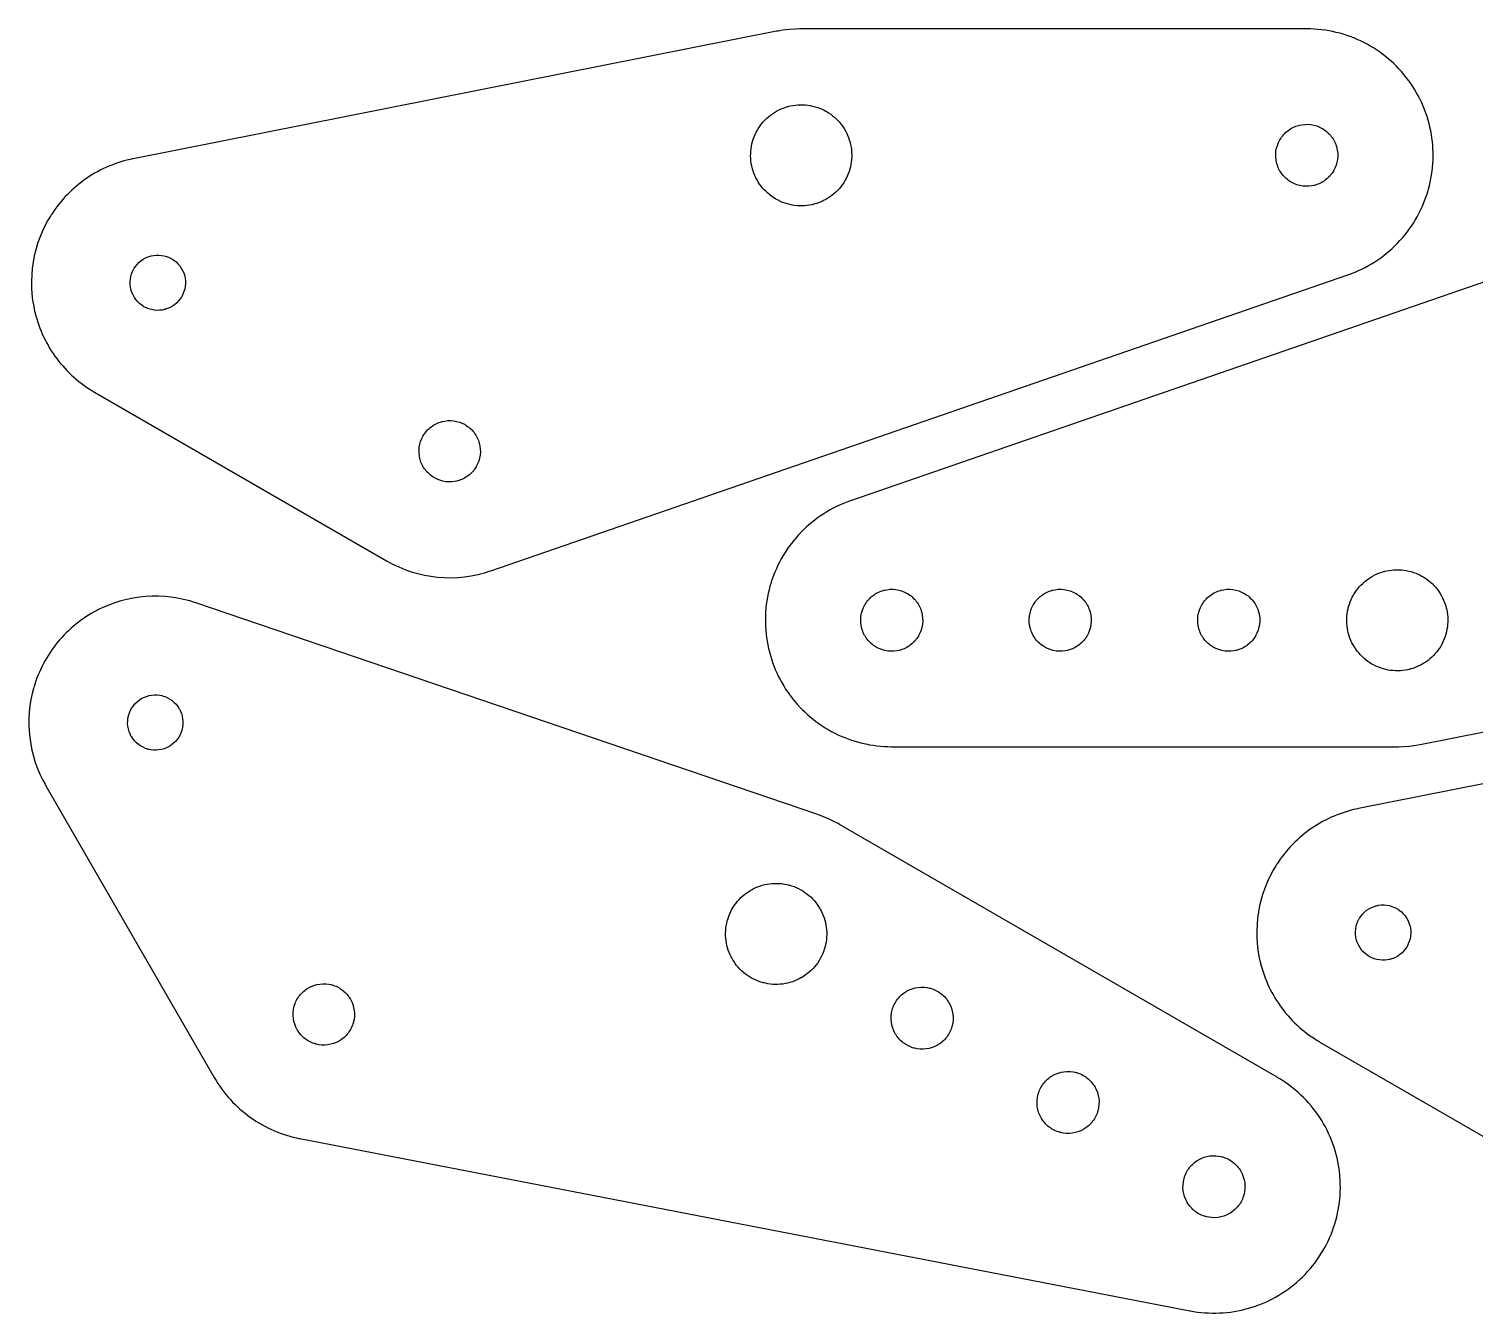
# Model space of a CAD drawing. Extents: x 0 to 562, y 0 to 274.
# Drawn here: x 0 to 308.7, y 0 to 274.3 of the extents above; entities that cross this region are included whole.
import ezdxf

# ---------------------------------------------------------------- set-up
doc = ezdxf.new("R2010")
doc.units = 0
doc.layers.get('0').update_dxf_attribs({"linetype": 'CONTINUOUS'})

msp = doc.modelspace()

# ---------------------------------------------------------------- linework, layer by layer
at = {"color": 0}
for points in [[(76.3993, 160.717), (76.7158, 160.533), (77.6853, 160.019), (79.0001, 159.396), (80.3408, 158.847), (81.7042, 158.372), (83.0872, 157.972), (84.4867, 157.647), (85.8997, 157.397), (87.3231, 157.222), (88.7536, 157.124), (90.1883, 157.1), (91.6242, 157.154), (93.0581, 157.285), (94.4867, 157.492), (95.9072, 157.775), (97.3167, 158.138), (98.3661, 158.458), (98.7115, 158.578), (281.807, 221.799), (281.997, 221.864), (282.563, 222.071), (283.307, 222.367), (284.04, 222.682), (284.761, 223.018), (285.471, 223.374), (286.167, 223.75), (286.851, 224.146), (287.522, 224.561), (288.179, 224.994), (288.824, 225.446), (289.453, 225.915), (290.068, 226.403), (290.668, 226.907), (291.253, 227.429), (291.822, 227.967), (292.375, 228.521), (292.912, 229.092), (293.433, 229.676), (293.936, 230.278), (294.422, 230.893), (294.89, 231.522), (295.342, 232.165), (295.774, 232.822), (296.186, 233.493), (296.581, 234.176), (296.954, 234.872), (297.31, 235.581), (297.644, 236.3), (297.958, 237.032), (298.251, 237.774), (298.522, 238.526), (298.714, 239.099), (298.774, 239.29), (298.833, 239.482), (299, 240.061), (299.204, 240.835), (299.385, 241.612), (299.542, 242.393), (299.675, 243.175), (299.785, 243.96), (299.872, 244.744), (299.936, 245.531), (299.976, 246.317), (299.994, 247.103), (299.989, 247.889), (299.961, 248.674), (299.91, 249.456), (299.836, 250.236), (299.74, 251.013), (299.622, 251.787), (299.482, 252.557), (299.318, 253.324), (299.133, 254.085), (298.926, 254.842), (298.696, 255.592), (298.444, 256.336), (298.172, 257.074), (297.876, 257.803), (297.56, 258.525), (297.221, 259.24), (296.861, 259.944), (296.479, 260.642), (296.076, 261.328), (295.653, 262.003), (295.207, 262.668), (294.86, 263.161), (294.74, 263.322), (294.622, 263.485), (294.256, 263.963), (293.753, 264.586), (293.233, 265.192), (292.697, 265.781), (292.146, 266.351), (291.581, 266.906), (290.999, 267.44), (290.404, 267.958), (289.794, 268.457), (289.171, 268.938), (288.536, 269.399), (287.888, 269.84), (287.228, 270.264), (286.556, 270.667), (285.872, 271.05), (285.179, 271.414), (284.475, 271.757), (283.761, 272.081), (283.037, 272.382), (282.306, 272.662), (281.565, 272.924), (280.818, 273.161), (280.061, 273.379), (279.299, 273.574), (278.529, 273.747), (277.753, 273.897), (276.972, 274.025), (276.185, 274.131), (275.393, 274.213), (274.597, 274.272), (273.797, 274.307), (273.196, 274.319), (272.994, 274.319), (164.994, 274.319), (164.665, 274.319), (163.675, 274.287), (162.36, 274.19), (161.05, 274.029), (160.074, 273.869), (159.75, 273.806), (22.3003, 246.585), (22.1311, 246.551), (21.6253, 246.442), (20.956, 246.282), (20.2924, 246.107), (19.6349, 245.914), (18.9837, 245.706), (18.3393, 245.481), (17.7017, 245.24), (17.0711, 244.985), (16.4481, 244.713), (15.8326, 244.426), (15.2251, 244.124), (14.626, 243.807), (14.0353, 243.476), (13.4532, 243.129), (12.8803, 242.769), (12.3166, 242.394), (11.7625, 242.006), (11.2183, 241.603), (10.6841, 241.186), (10.1604, 240.757), (9.64725, 240.314), (9.14501, 239.858), (8.65397, 239.389), (8.17437, 238.908), (7.70654, 238.414), (7.2506, 237.907), (6.80697, 237.389), (6.37587, 236.857), (5.95751, 236.315), (5.55225, 235.761), (5.16032, 235.196), (4.87472, 234.764), (4.78201, 234.618), (4.59685, 234.328), (4.0709, 233.439), (3.42378, 232.229), (2.84104, 230.994), (2.32314, 229.735), (1.87039, 228.453), (1.48335, 227.154), (1.16238, 225.837), (0.90793, 224.508), (0.72038, 223.168), (0.60021, 221.818), (0.5478, 220.464), (0.56364, 219.106), (0.64806, 217.746), (0.80154, 216.388), (1.02452, 215.035), (1.23568, 214.024), (1.31744, 213.689), (1.35834, 213.521), (1.48969, 213.021), (1.6785, 212.36), (1.88363, 211.704), (2.10482, 211.056), (2.34196, 210.414), (2.59478, 209.781), (2.86317, 209.154), (3.14686, 208.535), (3.44564, 207.925), (3.75939, 207.322), (4.08789, 206.729), (4.43093, 206.144), (4.78831, 205.569), (5.15989, 205.003), (5.54536, 204.446), (5.94461, 203.9), (6.35747, 203.364), (6.78369, 202.837), (7.22304, 202.322), (7.6754, 201.818), (8.14057, 201.325), (8.61833, 200.843), (9.10846, 200.374), (9.61083, 199.915), (10.1252, 199.471), (10.6513, 199.038), (11.1891, 198.617), (11.7383, 198.21), (12.2988, 197.815), (12.8702, 197.435), (13.4525, 197.068), (13.8961, 196.803), (14.0454, 196.717), (76.3993, 160.717)], [(155.642, 252.719), (155.708, 252.835), (155.921, 253.176), (156.221, 253.618), (156.542, 254.042), (156.882, 254.449), (157.24, 254.836), (157.617, 255.207), (158.01, 255.557), (158.419, 255.888), (158.846, 256.199), (159.286, 256.487), (159.74, 256.756), (160.208, 257.001), (160.689, 257.225), (161.182, 257.424), (161.686, 257.6), (162.069, 257.717), (162.2, 257.751), (162.329, 257.786), (162.719, 257.878), (163.244, 257.976), (163.771, 258.05), (164.299, 258.097), (164.826, 258.118), (165.354, 258.114), (165.881, 258.083), (166.404, 258.026), (166.925, 257.946), (167.442, 257.839), (167.951, 257.707), (168.457, 257.55), (168.954, 257.368), (169.443, 257.161), (169.924, 256.929), (170.279, 256.739), (170.394, 256.672), (170.511, 256.606), (170.851, 256.393), (171.293, 256.093), (171.717, 255.772), (172.124, 255.433), (172.511, 255.074), (172.882, 254.697), (173.232, 254.304), (173.563, 253.894), (173.874, 253.468), (174.163, 253.028), (174.431, 252.574), (174.676, 252.106), (174.9, 251.625), (175.099, 251.132), (175.275, 250.629), (175.392, 250.244), (175.426, 250.115), (175.461, 249.985), (175.553, 249.594), (175.651, 249.069), (175.725, 248.543), (175.772, 248.015), (175.793, 247.487), (175.789, 246.96), (175.758, 246.433), (175.703, 245.91), (175.621, 245.389), (175.514, 244.874), (175.382, 244.362), (175.225, 243.857), (175.043, 243.36), (174.836, 242.871), (174.604, 242.39), (174.415, 242.035), (174.347, 241.919), (174.281, 241.804), (174.068, 241.463), (173.768, 241.021), (173.447, 240.597), (173.108, 240.192), (172.75, 239.803), (172.372, 239.433), (171.979, 239.082), (171.569, 238.751), (171.143, 238.44), (170.703, 238.151), (170.249, 237.883), (169.781, 237.638), (169.3, 237.414), (168.807, 237.215), (168.304, 237.039), (167.919, 236.922), (167.79, 236.888), (167.661, 236.853), (167.269, 236.761), (166.744, 236.662), (166.218, 236.589), (165.69, 236.542), (165.163, 236.521), (164.635, 236.525), (164.108, 236.556), (163.585, 236.612), (163.064, 236.693), (162.549, 236.8), (162.038, 236.932), (161.532, 237.089), (161.035, 237.271), (160.546, 237.478), (160.065, 237.71), (159.711, 237.9), (159.594, 237.967), (159.479, 238.033), (159.138, 238.246), (158.697, 238.546), (158.272, 238.867), (157.867, 239.206), (157.478, 239.565), (157.108, 239.942), (156.757, 240.335), (156.426, 240.744), (156.115, 241.171), (155.826, 241.611), (155.558, 242.065), (155.313, 242.533), (155.09, 243.014), (154.89, 243.507), (154.714, 244.01), (154.597, 244.394), (154.563, 244.524), (154.528, 244.654), (154.436, 245.044), (154.337, 245.569), (154.264, 246.096), (154.217, 246.624), (154.196, 247.151), (154.2, 247.679), (154.231, 248.206), (154.288, 248.729), (154.368, 249.25), (154.475, 249.765), (154.607, 250.276), (154.764, 250.782), (154.947, 251.279), (155.154, 251.768), (155.385, 252.249), (155.575, 252.604), (155.642, 252.719)], [(267.258, 250.632), (267.299, 250.703), (267.429, 250.912), (267.614, 251.182), (267.81, 251.442), (268.018, 251.692), (268.239, 251.929), (268.469, 252.157), (268.711, 252.372), (268.963, 252.575), (269.224, 252.765), (269.493, 252.943), (269.772, 253.107), (270.06, 253.258), (270.354, 253.394), (270.656, 253.517), (270.965, 253.625), (271.201, 253.696), (271.281, 253.718), (271.439, 253.76), (271.921, 253.856), (272.568, 253.929), (273.215, 253.94), (273.86, 253.886), (274.494, 253.771), (275.118, 253.594), (275.724, 253.356), (276.165, 253.138), (276.307, 253.056), (276.378, 253.015), (276.588, 252.885), (276.857, 252.7), (277.118, 252.504), (277.367, 252.296), (277.606, 252.075), (277.832, 251.844), (278.047, 251.603), (278.25, 251.351), (278.44, 251.09), (278.618, 250.821), (278.782, 250.542), (278.933, 250.254), (279.069, 249.96), (279.192, 249.658), (279.3, 249.349), (279.372, 249.112), (279.393, 249.033), (279.435, 248.876), (279.531, 248.393), (279.604, 247.747), (279.615, 247.099), (279.563, 246.456), (279.446, 245.819), (279.269, 245.196), (279.031, 244.59), (278.813, 244.149), (278.731, 244.007), (278.69, 243.936), (278.56, 243.726), (278.376, 243.457), (278.179, 243.197), (277.971, 242.947), (277.751, 242.71), (277.519, 242.482), (277.279, 242.267), (277.026, 242.064), (276.765, 241.874), (276.496, 241.696), (276.217, 241.532), (275.929, 241.382), (275.635, 241.244), (275.333, 241.122), (275.024, 241.014), (274.789, 240.943), (274.71, 240.921), (274.551, 240.879), (274.068, 240.783), (273.422, 240.71), (272.774, 240.699), (272.131, 240.753), (271.494, 240.868), (270.871, 241.044), (270.265, 241.283), (269.825, 241.501), (269.682, 241.583), (269.611, 241.624), (269.403, 241.754), (269.132, 241.939), (268.872, 242.135), (268.622, 242.343), (268.385, 242.564), (268.157, 242.794), (267.942, 243.036), (267.739, 243.287), (267.549, 243.549), (267.371, 243.818), (267.207, 244.097), (267.057, 244.385), (266.919, 244.679), (266.797, 244.981), (266.689, 245.29), (266.618, 245.526), (266.596, 245.606), (266.554, 245.763), (266.458, 246.246), (266.385, 246.893), (266.374, 247.54), (266.428, 248.185), (266.543, 248.819), (266.721, 249.443), (266.958, 250.049), (267.176, 250.49), (267.258, 250.632)], [(22.4325, 223.051), (22.5054, 223.178), (22.7493, 223.542), (23.1101, 223.996), (23.5119, 224.41), (23.9514, 224.783), (24.4249, 225.111), (24.9293, 225.392), (25.4612, 225.622), (25.8765, 225.764), (26.0174, 225.801), (26.1583, 225.839), (26.5886, 225.925), (27.1647, 225.99), (27.7421, 226), (28.3161, 225.953), (28.8828, 225.85), (29.4381, 225.692), (29.9776, 225.479), (30.3711, 225.285), (30.4975, 225.212), (30.6237, 225.139), (30.9883, 224.894), (31.4424, 224.535), (31.8569, 224.132), (32.2294, 223.693), (32.5574, 223.219), (32.8382, 222.715), (33.0693, 222.183), (33.2106, 221.768), (33.2483, 221.626), (33.286, 221.486), (33.3714, 221.056), (33.4372, 220.479), (33.4462, 219.903), (33.399, 219.328), (33.296, 218.761), (33.1379, 218.207), (32.9253, 217.667), (32.7314, 217.274), (32.6585, 217.147), (32.5856, 217.021), (32.3417, 216.656), (31.9807, 216.201), (31.5789, 215.788), (31.1396, 215.415), (30.6661, 215.087), (30.1617, 214.806), (29.6297, 214.575), (29.2144, 214.433), (29.0736, 214.396), (28.9326, 214.358), (28.5024, 214.274), (27.9261, 214.207), (27.3489, 214.199), (26.7749, 214.246), (26.2081, 214.349), (25.6529, 214.507), (25.1133, 214.719), (24.7197, 214.913), (24.5935, 214.986), (24.4671, 215.058), (24.1025, 215.303), (23.6486, 215.664), (23.234, 216.065), (22.8615, 216.504), (22.5335, 216.978), (22.2528, 217.483), (22.0215, 218.015), (21.8804, 218.431), (21.8426, 218.571), (21.8049, 218.711), (21.7194, 219.142), (21.6537, 219.718), (21.6447, 220.296), (21.6919, 220.869), (21.7949, 221.436), (21.9531, 221.992), (22.1657, 222.531), (22.3594, 222.925), (22.4325, 223.051)], [(84.2251, 187.375), (84.2657, 187.446), (84.3944, 187.653), (84.5767, 187.919), (84.7711, 188.176), (84.9772, 188.424), (85.1947, 188.66), (85.4231, 188.883), (85.6619, 189.096), (85.9107, 189.297), (86.1689, 189.485), (86.4363, 189.661), (86.7121, 189.824), (86.996, 189.972), (87.2875, 190.108), (87.5863, 190.229), (87.8918, 190.336), (88.125, 190.407), (88.2036, 190.428), (88.3599, 190.469), (88.8374, 190.564), (89.4768, 190.638), (90.1174, 190.647), (90.7544, 190.594), (91.3835, 190.481), (91.9996, 190.306), (92.5985, 190.069), (93.035, 189.854), (93.1753, 189.774), (93.2456, 189.732), (93.4526, 189.604), (93.72, 189.421), (93.9772, 189.228), (94.2239, 189.021), (94.4596, 188.803), (94.684, 188.575), (94.8967, 188.336), (95.0974, 188.087), (95.2857, 187.829), (95.4613, 187.563), (95.6238, 187.286), (95.7729, 187.003), (95.9082, 186.711), (96.0294, 186.413), (96.1361, 186.107), (96.2071, 185.874), (96.2281, 185.794), (96.27, 185.639), (96.3647, 185.161), (96.4376, 184.521), (96.4476, 183.881), (96.3953, 183.243), (96.281, 182.615), (96.1056, 181.999), (95.8696, 181.4), (95.6544, 180.962), (95.5735, 180.822), (95.5329, 180.753), (95.404, 180.546), (95.2219, 180.278), (95.0275, 180.021), (94.8214, 179.774), (94.6039, 179.539), (94.3754, 179.314), (94.1367, 179.101), (93.8879, 178.901), (93.6297, 178.712), (93.3624, 178.538), (93.0865, 178.375), (92.8026, 178.225), (92.5111, 178.09), (92.2124, 177.968), (91.9068, 177.862), (91.6736, 177.792), (91.5951, 177.769), (91.4387, 177.728), (90.9613, 177.633), (90.3217, 177.561), (89.6811, 177.55), (89.0442, 177.603), (88.4151, 177.717), (87.799, 177.893), (87.2001, 178.129), (86.7635, 178.344), (86.6233, 178.425), (86.5529, 178.465), (86.346, 178.594), (86.0785, 178.776), (85.8212, 178.971), (85.5747, 179.176), (85.339, 179.394), (85.1146, 179.622), (84.9019, 179.861), (84.7013, 180.11), (84.5129, 180.368), (84.3374, 180.636), (84.1747, 180.911), (84.0257, 181.196), (83.8904, 181.487), (83.7692, 181.786), (83.6625, 182.092), (83.5915, 182.325), (83.5706, 182.403), (83.5286, 182.56), (83.4339, 183.038), (83.3608, 183.676), (83.351, 184.317), (83.4033, 184.954), (83.5176, 185.583), (83.6931, 186.199), (83.929, 186.799), (84.1442, 187.235), (84.2251, 187.375)], [(301.686, 142.6), (301.619, 142.483), (301.407, 142.143), (301.107, 141.701), (300.786, 141.278), (300.446, 140.871), (300.088, 140.483), (299.711, 140.112), (299.318, 139.763), (298.908, 139.432), (298.482, 139.121), (298.042, 138.832), (297.588, 138.564), (297.119, 138.318), (296.639, 138.095), (296.146, 137.895), (295.642, 137.719), (295.258, 137.602), (295.128, 137.568), (294.999, 137.533), (294.608, 137.442), (294.083, 137.343), (293.557, 137.269), (293.029, 137.222), (292.501, 137.201), (291.974, 137.206), (291.447, 137.236), (290.924, 137.292), (290.403, 137.374), (289.886, 137.481), (289.376, 137.613), (288.871, 137.77), (288.374, 137.952), (287.883, 138.159), (287.404, 138.391), (287.049, 138.58), (286.933, 138.647), (286.817, 138.714), (286.476, 138.926), (286.035, 139.226), (285.611, 139.547), (285.204, 139.886), (284.817, 140.244), (284.446, 140.622), (284.096, 141.015), (283.765, 141.425), (283.454, 141.851), (283.165, 142.292), (282.897, 142.746), (282.651, 143.214), (282.428, 143.694), (282.228, 144.188), (282.053, 144.69), (281.936, 145.075), (281.901, 145.204), (281.867, 145.333), (281.775, 145.725), (281.676, 146.25), (281.603, 146.776), (281.556, 147.304), (281.535, 147.832), (281.539, 148.36), (281.569, 148.886), (281.625, 149.41), (281.707, 149.931), (281.814, 150.446), (281.946, 150.957), (282.103, 151.462), (282.285, 151.96), (282.492, 152.449), (282.724, 152.929), (282.912, 153.283), (282.981, 153.4), (283.047, 153.515), (283.26, 153.857), (283.56, 154.297), (283.881, 154.722), (284.219, 155.128), (284.578, 155.517), (284.956, 155.886), (285.349, 156.237), (285.758, 156.568), (286.185, 156.879), (286.625, 157.168), (287.079, 157.436), (287.547, 157.682), (288.028, 157.904), (288.521, 158.104), (289.024, 158.281), (289.408, 158.397), (289.537, 158.432), (289.667, 158.467), (290.058, 158.557), (290.582, 158.657), (291.108, 158.731), (291.636, 158.778), (292.165, 158.799), (292.693, 158.794), (293.219, 158.764), (293.743, 158.707), (294.264, 158.626), (294.779, 158.519), (295.29, 158.388), (295.796, 158.231), (296.293, 158.047), (296.782, 157.84), (297.263, 157.61), (297.617, 157.419), (297.733, 157.353), (297.849, 157.286), (298.19, 157.074), (298.631, 156.774), (299.056, 156.453), (299.461, 156.112), (299.85, 155.754), (300.219, 155.378), (300.571, 154.985), (300.901, 154.575), (301.213, 154.149), (301.501, 153.708), (301.769, 153.254), (302.015, 152.786), (302.237, 152.306), (302.438, 151.813), (302.614, 151.308), (302.731, 150.925), (302.765, 150.794), (302.8, 150.665), (302.89, 150.275), (302.99, 149.75), (303.064, 149.224), (303.111, 148.696), (303.132, 148.168), (303.128, 147.64), (303.097, 147.114), (303.04, 146.59), (302.96, 146.069), (302.853, 145.553), (302.721, 145.043), (302.564, 144.538), (302.381, 144.04), (302.174, 143.551), (301.943, 143.071), (301.753, 142.715), (301.686, 142.6)], [(190.069, 144.688), (190.029, 144.617), (189.899, 144.407), (189.714, 144.138), (189.518, 143.876), (189.31, 143.628), (189.089, 143.389), (188.858, 143.163), (188.617, 142.947), (188.365, 142.744), (188.104, 142.554), (187.835, 142.376), (187.556, 142.212), (187.268, 142.061), (186.974, 141.925), (186.672, 141.803), (186.362, 141.694), (186.126, 141.622), (186.047, 141.601), (185.889, 141.56), (185.407, 141.464), (184.76, 141.39), (184.112, 141.379), (183.468, 141.432), (182.833, 141.549), (182.21, 141.725), (181.604, 141.964), (181.163, 142.182), (181.021, 142.264), (180.95, 142.304), (180.74, 142.435), (180.471, 142.618), (180.21, 142.815), (179.961, 143.024), (179.722, 143.243), (179.496, 143.475), (179.281, 143.715), (179.078, 143.968), (178.888, 144.229), (178.71, 144.499), (178.546, 144.778), (178.394, 145.065), (178.258, 145.36), (178.136, 145.661), (178.028, 145.971), (177.956, 146.206), (177.935, 146.286), (177.893, 146.443), (177.797, 146.926), (177.722, 147.572), (177.712, 148.221), (177.765, 148.864), (177.882, 149.5), (178.058, 150.124), (178.297, 150.729), (178.515, 151.169), (178.597, 151.311), (178.638, 151.383), (178.768, 151.592), (178.951, 151.862), (179.149, 152.122), (179.357, 152.372), (179.576, 152.61), (179.808, 152.837), (180.049, 153.053), (180.3, 153.256), (180.561, 153.446), (180.832, 153.624), (181.111, 153.788), (181.397, 153.938), (181.693, 154.075), (181.994, 154.197), (182.304, 154.306), (182.539, 154.376), (182.618, 154.399), (182.776, 154.44), (183.26, 154.536), (183.906, 154.61), (184.554, 154.621), (185.197, 154.567), (185.833, 154.451), (186.457, 154.275), (187.063, 154.036), (187.503, 153.818), (187.644, 153.736), (187.717, 153.696), (187.925, 153.565), (188.196, 153.381), (188.456, 153.185), (188.706, 152.976), (188.943, 152.756), (189.171, 152.525), (189.385, 152.283), (189.589, 152.032), (189.779, 151.771), (189.956, 151.501), (190.121, 151.222), (190.271, 150.935), (190.408, 150.64), (190.531, 150.339), (190.639, 150.029), (190.71, 149.793), (190.732, 149.714), (190.774, 149.556), (190.869, 149.074), (190.943, 148.426), (190.953, 147.779), (190.9, 147.135), (190.785, 146.5), (190.607, 145.876), (190.369, 145.271), (190.151, 144.829), (190.069, 144.688)], [(226.069, 144.688), (226.029, 144.617), (225.899, 144.407), (225.714, 144.138), (225.518, 143.876), (225.31, 143.628), (225.089, 143.389), (224.858, 143.163), (224.617, 142.947), (224.365, 142.744), (224.104, 142.554), (223.835, 142.376), (223.556, 142.212), (223.268, 142.061), (222.974, 141.925), (222.672, 141.803), (222.362, 141.694), (222.126, 141.622), (222.047, 141.601), (221.889, 141.56), (221.407, 141.464), (220.76, 141.39), (220.112, 141.379), (219.468, 141.432), (218.833, 141.549), (218.21, 141.725), (217.604, 141.964), (217.163, 142.182), (217.021, 142.264), (216.95, 142.304), (216.74, 142.435), (216.471, 142.618), (216.21, 142.815), (215.961, 143.024), (215.722, 143.243), (215.496, 143.475), (215.281, 143.715), (215.078, 143.968), (214.888, 144.229), (214.71, 144.499), (214.546, 144.778), (214.394, 145.065), (214.258, 145.36), (214.136, 145.661), (214.028, 145.971), (213.956, 146.206), (213.935, 146.286), (213.893, 146.443), (213.797, 146.926), (213.722, 147.572), (213.712, 148.221), (213.765, 148.864), (213.882, 149.5), (214.058, 150.124), (214.297, 150.729), (214.515, 151.169), (214.597, 151.311), (214.638, 151.383), (214.768, 151.592), (214.951, 151.862), (215.149, 152.122), (215.357, 152.372), (215.576, 152.61), (215.808, 152.837), (216.049, 153.053), (216.3, 153.256), (216.561, 153.446), (216.832, 153.624), (217.111, 153.788), (217.397, 153.938), (217.693, 154.075), (217.994, 154.197), (218.304, 154.306), (218.539, 154.376), (218.618, 154.399), (218.776, 154.44), (219.26, 154.536), (219.906, 154.61), (220.554, 154.621), (221.197, 154.567), (221.833, 154.451), (222.457, 154.275), (223.063, 154.036), (223.503, 153.818), (223.644, 153.736), (223.717, 153.696), (223.925, 153.565), (224.196, 153.381), (224.456, 153.185), (224.706, 152.976), (224.943, 152.756), (225.171, 152.525), (225.385, 152.283), (225.589, 152.032), (225.779, 151.771), (225.956, 151.501), (226.121, 151.222), (226.271, 150.935), (226.408, 150.64), (226.531, 150.339), (226.639, 150.029), (226.71, 149.793), (226.732, 149.714), (226.774, 149.556), (226.869, 149.074), (226.943, 148.426), (226.953, 147.779), (226.9, 147.135), (226.785, 146.5), (226.607, 145.876), (226.369, 145.271), (226.151, 144.829), (226.069, 144.688)], [(262.069, 144.688), (262.029, 144.617), (261.899, 144.407), (261.714, 144.138), (261.518, 143.876), (261.31, 143.628), (261.089, 143.389), (260.858, 143.163), (260.617, 142.947), (260.365, 142.744), (260.104, 142.554), (259.835, 142.376), (259.556, 142.212), (259.268, 142.061), (258.974, 141.925), (258.672, 141.803), (258.362, 141.694), (258.126, 141.622), (258.047, 141.601), (257.889, 141.56), (257.407, 141.464), (256.76, 141.39), (256.112, 141.379), (255.468, 141.432), (254.833, 141.549), (254.21, 141.725), (253.604, 141.964), (253.162, 142.182), (253.021, 142.264), (252.95, 142.304), (252.74, 142.435), (252.471, 142.618), (252.21, 142.815), (251.961, 143.024), (251.722, 143.243), (251.496, 143.475), (251.281, 143.715), (251.078, 143.968), (250.888, 144.228), (250.71, 144.499), (250.546, 144.778), (250.394, 145.065), (250.258, 145.36), (250.136, 145.661), (250.028, 145.971), (249.956, 146.206), (249.935, 146.285), (249.893, 146.443), (249.797, 146.926), (249.722, 147.572), (249.713, 148.221), (249.765, 148.864), (249.882, 149.5), (250.058, 150.124), (250.297, 150.729), (250.515, 151.169), (250.597, 151.311), (250.638, 151.383), (250.768, 151.592), (250.951, 151.862), (251.149, 152.122), (251.357, 152.372), (251.576, 152.61), (251.808, 152.837), (252.049, 153.053), (252.3, 153.256), (252.561, 153.446), (252.832, 153.624), (253.111, 153.788), (253.397, 153.938), (253.693, 154.075), (253.994, 154.197), (254.304, 154.306), (254.539, 154.376), (254.618, 154.399), (254.776, 154.44), (255.26, 154.536), (255.906, 154.61), (256.554, 154.621), (257.197, 154.567), (257.833, 154.451), (258.457, 154.275), (259.063, 154.036), (259.503, 153.818), (259.644, 153.736), (259.717, 153.696), (259.925, 153.565), (260.196, 153.381), (260.456, 153.185), (260.706, 152.976), (260.943, 152.756), (261.171, 152.525), (261.385, 152.283), (261.589, 152.032), (261.779, 151.771), (261.956, 151.501), (262.121, 151.222), (262.271, 150.935), (262.408, 150.64), (262.531, 150.339), (262.639, 150.029), (262.71, 149.793), (262.732, 149.714), (262.774, 149.556), (262.869, 149.074), (262.943, 148.426), (262.953, 147.779), (262.9, 147.135), (262.785, 146.5), (262.607, 145.876), (262.369, 145.271), (262.151, 144.829), (262.069, 144.688)], [(39.6174, 50.3047), (39.7089, 50.1463), (39.9921, 49.6756), (40.3826, 49.0583), (40.7886, 48.4535), (41.2099, 47.8613), (41.6458, 47.2818), (42.0962, 46.7154), (42.561, 46.1622), (43.0396, 45.6225), (43.5318, 45.0965), (44.0372, 44.5844), (44.5556, 44.0865), (45.0865, 43.6029), (45.6299, 43.1339), (46.1851, 42.6799), (46.7521, 42.2407), (47.3304, 41.8169), (47.9199, 41.4086), (48.5199, 41.016), (49.1304, 40.6393), (49.751, 40.2789), (50.3814, 39.9347), (51.0213, 39.6074), (51.6703, 39.2967), (52.3281, 39.0032), (52.9944, 38.7269), (53.669, 38.4682), (54.3514, 38.2272), (55.0414, 38.0042), (55.7387, 37.7993), (56.4429, 37.6131), (57.1537, 37.4453), (57.6911, 37.3311), (57.871, 37.2964), (248.046, 0.49935), (248.243, 0.46121), (248.838, 0.35851), (249.629, 0.24154), (250.422, 0.14833), (251.215, 0.07878), (252.007, 0.03271), (252.799, 0.01004), (253.589, 0.01058), (254.378, 0.03418), (255.164, 0.08073), (255.947, 0.15007), (256.726, 0.24213), (257.503, 0.35666), (258.275, 0.4936), (259.043, 0.65283), (259.804, 0.83409), (260.561, 1.03738), (261.311, 1.26253), (262.054, 1.50933), (262.79, 1.77767), (263.519, 2.06743), (264.239, 2.37853), (264.951, 2.71072), (265.654, 3.06392), (266.347, 3.43799), (267.029, 3.83274), (267.701, 4.24815), (268.362, 4.68392), (269.013, 5.14008), (269.65, 5.61638), (270.275, 6.11268), (270.888, 6.6289), (271.338, 7.02865), (271.486, 7.16482), (271.633, 7.301), (272.068, 7.71832), (272.632, 8.28689), (273.176, 8.87007), (273.703, 9.46733), (274.208, 10.0782), (274.696, 10.7023), (275.164, 11.3391), (275.612, 11.9881), (276.042, 12.6489), (276.45, 13.3209), (276.838, 14.0038), (277.206, 14.6968), (277.553, 15.3999), (277.879, 16.1121), (278.185, 16.8333), (278.469, 17.5631), (278.733, 18.3006), (278.975, 19.0457), (279.194, 19.7976), (279.393, 20.5563), (279.569, 21.3208), (279.724, 22.091), (279.856, 22.8661), (279.965, 23.6461), (280.053, 24.43), (280.117, 25.2176), (280.157, 26.0085), (280.175, 26.8021), (280.169, 27.5978), (280.14, 28.3954), (280.088, 29.1942), (280.032, 29.7943), (280.01, 29.9938), (279.987, 30.1935), (279.91, 30.7908), (279.785, 31.5818), (279.639, 32.3663), (279.469, 33.1439), (279.278, 33.9142), (279.064, 34.6765), (278.828, 35.431), (278.571, 36.1767), (278.293, 36.9135), (277.994, 37.6407), (277.674, 38.3581), (277.333, 39.0651), (276.974, 39.7615), (276.593, 40.4467), (276.193, 41.1204), (275.775, 41.7821), (275.336, 42.4313), (274.879, 43.0676), (274.404, 43.6908), (273.911, 44.3001), (273.4, 44.8956), (272.871, 45.4763), (272.325, 46.0421), (271.763, 46.5925), (271.182, 47.1269), (270.585, 47.6453), (269.972, 48.1471), (269.344, 48.6315), (268.7, 49.0986), (268.04, 49.5478), (267.365, 49.9785), (266.85, 50.29), (266.675, 50.3904), (173.144, 104.39), (172.86, 104.555), (171.986, 105.022), (170.799, 105.596), (169.583, 106.112), (168.657, 106.461), (168.344, 106.567), (35.7003, 151.718), (35.3743, 151.829), (34.3851, 152.129), (33.0569, 152.471), (31.7182, 152.743), (30.3718, 152.947), (29.02, 153.083), (27.6656, 153.15), (26.311, 153.15), (24.959, 153.082), (23.6124, 152.946), (22.2732, 152.742), (20.9444, 152.471), (19.6285, 152.133), (18.3282, 151.728), (17.046, 151.257), (15.7844, 150.719), (14.8517, 150.274), (14.5461, 150.115), (14.3932, 150.035), (13.9382, 149.789), (13.3403, 149.449), (12.7526, 149.093), (12.1753, 148.725), (11.6086, 148.342), (11.0528, 147.946), (10.508, 147.536), (9.9745, 147.114), (9.45242, 146.679), (8.942, 146.232), (8.44342, 145.771), (7.95692, 145.299), (7.48275, 144.815), (7.02106, 144.321), (6.572, 143.814), (6.1359, 143.296), (5.71283, 142.768), (5.30317, 142.229), (4.90696, 141.679), (4.52453, 141.121), (4.15597, 140.551), (3.8016, 139.974), (3.46153, 139.385), (3.13607, 138.789), (2.82531, 138.183), (2.52957, 137.569), (2.24897, 136.947), (1.98372, 136.317), (1.7341, 135.679), (1.50028, 135.034), (1.28239, 134.381), (1.12907, 133.887), (1.08078, 133.721), (0.98432, 133.391), (0.72868, 132.389), (0.44613, 131.047), (0.2328, 129.698), (0.08843, 128.344), (0.01264, 126.987), (0.0051, 125.631), (0.06554, 124.278), (0.19368, 122.93), (0.38916, 121.591), (0.65169, 120.262), (0.9809, 118.947), (1.37663, 117.647), (1.83838, 116.366), (2.36594, 115.105), (2.95904, 113.869), (3.4451, 112.957), (3.61729, 112.658), (39.6174, 50.3047)], [(24.0481, 131.272), (24.1743, 131.344), (24.5678, 131.538), (25.1074, 131.751), (25.6626, 131.909), (26.2293, 132.012), (26.8033, 132.059), (27.3807, 132.05), (27.9568, 131.985), (28.3871, 131.899), (28.5281, 131.861), (28.6689, 131.824), (29.0842, 131.682), (29.6161, 131.451), (30.1206, 131.171), (30.594, 130.843), (31.0335, 130.47), (31.4353, 130.056), (31.7961, 129.602), (32.04, 129.237), (32.1131, 129.111), (32.186, 128.984), (32.3797, 128.591), (32.5925, 128.051), (32.7506, 127.496), (32.8535, 126.929), (32.9007, 126.355), (32.8917, 125.778), (32.826, 125.202), (32.7406, 124.771), (32.7029, 124.63), (32.6651, 124.49), (32.5239, 124.074), (32.2928, 123.542), (32.0119, 123.038), (31.6839, 122.564), (31.3114, 122.125), (30.8968, 121.723), (30.4429, 121.362), (30.0783, 121.118), (29.9519, 121.046), (29.8257, 120.973), (29.4321, 120.779), (28.8926, 120.566), (28.3374, 120.408), (27.7706, 120.305), (27.1965, 120.258), (26.6193, 120.267), (26.0431, 120.333), (25.6129, 120.418), (25.4719, 120.456), (25.331, 120.493), (24.9157, 120.635), (24.3838, 120.866), (23.8794, 121.147), (23.4058, 121.475), (22.9665, 121.847), (22.5647, 122.262), (22.2038, 122.716), (21.9599, 123.08), (21.8869, 123.207), (21.814, 123.333), (21.6203, 123.726), (21.4075, 124.266), (21.2494, 124.821), (21.1465, 125.388), (21.0992, 125.962), (21.1082, 126.539), (21.174, 127.116), (21.2594, 127.546), (21.2972, 127.687), (21.3349, 127.828), (21.4761, 128.243), (21.7072, 128.775), (21.9881, 129.279), (22.316, 129.753), (22.6885, 130.192), (23.1031, 130.594), (23.5571, 130.955), (23.9217, 131.199), (24.0481, 131.272)], [(154.244, 90.3608), (154.361, 90.4278), (154.715, 90.6171), (155.196, 90.8487), (155.685, 91.0557), (156.182, 91.2379), (156.688, 91.395), (157.199, 91.5271), (157.714, 91.6339), (158.235, 91.7153), (158.758, 91.7714), (159.285, 91.8018), (159.813, 91.8065), (160.342, 91.7853), (160.869, 91.7382), (161.396, 91.665), (161.919, 91.5656), (162.311, 91.4744), (162.44, 91.4397), (162.569, 91.4051), (162.954, 91.2883), (163.457, 91.1124), (163.95, 90.9126), (164.431, 90.6896), (164.899, 90.4438), (165.353, 90.1758), (165.793, 89.8864), (166.219, 89.576), (166.629, 89.2451), (167.024, 88.8946), (167.4, 88.5247), (167.758, 88.1363), (168.097, 87.7297), (168.418, 87.3058), (168.718, 86.8649), (168.931, 86.5238), (168.997, 86.4078), (169.065, 86.2918), (169.254, 85.9374), (169.486, 85.4568), (169.693, 84.9674), (169.875, 84.4699), (170.032, 83.965), (170.164, 83.4542), (170.271, 82.9379), (170.353, 82.4174), (170.408, 81.8936), (170.439, 81.3674), (170.443, 80.8396), (170.422, 80.3114), (170.375, 79.7836), (170.301, 79.2572), (170.203, 78.7332), (170.111, 78.3418), (170.076, 78.2125), (170.042, 78.0832), (169.925, 77.6986), (169.75, 77.1951), (169.55, 76.7026), (169.326, 76.2219), (169.081, 75.754), (168.813, 75.2993), (168.524, 74.8588), (168.212, 74.4331), (167.882, 74.0231), (167.532, 73.6294), (167.161, 73.2529), (166.774, 72.8944), (166.367, 72.5546), (165.943, 72.2342), (165.501, 71.9339), (165.161, 71.7215), (165.044, 71.6546), (164.929, 71.5878), (164.574, 71.3983), (164.094, 71.1667), (163.604, 70.9597), (163.107, 70.7776), (162.601, 70.6206), (162.092, 70.4885), (161.575, 70.3817), (161.054, 70.3001), (160.531, 70.244), (160.004, 70.2138), (159.476, 70.209), (158.949, 70.2301), (158.421, 70.2772), (157.894, 70.3504), (157.371, 70.4499), (156.979, 70.5411), (156.85, 70.5757), (156.721, 70.6104), (156.336, 70.7272), (155.832, 70.9031), (155.34, 71.1028), (154.858, 71.3258), (154.39, 71.5717), (153.936, 71.8396), (153.496, 72.129), (153.069, 72.4394), (152.66, 72.7703), (152.267, 73.121), (151.89, 73.4908), (151.532, 73.8792), (151.192, 74.2857), (150.871, 74.7097), (150.571, 75.1506), (150.358, 75.4918), (150.292, 75.6076), (150.225, 75.7236), (150.035, 76.0782), (149.804, 76.5586), (149.597, 77.0481), (149.415, 77.5457), (149.257, 78.0504), (149.125, 78.5614), (149.018, 79.0775), (148.938, 79.5981), (148.881, 80.1219), (148.851, 80.6482), (148.846, 81.1758), (148.867, 81.7042), (148.914, 82.2319), (148.987, 82.7582), (149.087, 83.2822), (149.178, 83.6736), (149.212, 83.8029), (149.247, 83.9324), (149.364, 84.3168), (149.54, 84.8204), (149.74, 85.3128), (149.962, 85.7935), (150.208, 86.2615), (150.476, 86.7161), (150.767, 87.1567), (151.076, 87.5824), (151.407, 87.9924), (151.758, 88.386), (152.128, 88.7625), (152.517, 89.121), (152.922, 89.4608), (153.347, 89.7813), (153.788, 90.0815), (154.129, 90.2939), (154.244, 90.3608)], [(284.204, 84.2468), (284.278, 84.3732), (284.521, 84.7378), (284.882, 85.1918), (285.283, 85.6064), (285.724, 85.9789), (286.197, 86.3068), (286.701, 86.5876), (287.233, 86.8188), (287.649, 86.96), (287.789, 86.9976), (287.931, 87.0354), (288.361, 87.1208), (288.936, 87.1867), (289.514, 87.1957), (290.088, 87.1483), (290.654, 87.0454), (291.21, 86.8874), (291.75, 86.6746), (292.143, 86.4808), (292.269, 86.4079), (292.396, 86.335), (292.76, 86.0911), (293.214, 85.7301), (293.629, 85.3283), (294.001, 84.889), (294.329, 84.4154), (294.61, 83.9111), (294.842, 83.3792), (294.982, 82.9639), (295.021, 82.8229), (295.058, 82.6821), (295.143, 82.2518), (295.21, 81.6756), (295.218, 81.0983), (295.171, 80.5243), (295.068, 79.9576), (294.91, 79.4022), (294.697, 78.8628), (294.503, 78.4693), (294.431, 78.3429), (294.357, 78.2165), (294.114, 77.8519), (293.753, 77.3981), (293.351, 76.9835), (292.911, 76.611), (292.438, 76.2831), (291.933, 76.0021), (291.401, 75.771), (290.986, 75.6297), (290.846, 75.5921), (290.704, 75.5543), (290.274, 75.4689), (289.699, 75.4032), (289.121, 75.3942), (288.547, 75.4414), (287.981, 75.5443), (287.425, 75.7024), (286.885, 75.9151), (286.492, 76.1089), (286.365, 76.1818), (286.239, 76.2549), (285.875, 76.4988), (285.421, 76.8596), (285.006, 77.2614), (284.633, 77.7008), (284.306, 78.1743), (284.025, 78.6788), (283.793, 79.2107), (283.653, 79.626), (283.614, 79.7668), (283.576, 79.9078), (283.492, 80.3381), (283.425, 80.9142), (283.417, 81.4915), (283.464, 82.0656), (283.567, 82.6322), (283.725, 83.1875), (283.938, 83.7271), (284.132, 84.1206), (284.204, 84.2468)], [(59.724, 69.4789), (59.8642, 69.5599), (60.3008, 69.775), (60.8997, 70.011), (61.5158, 70.1865), (62.1449, 70.3007), (62.7818, 70.3532), (63.4224, 70.3432), (64.0619, 70.2701), (64.5394, 70.1754), (64.6958, 70.1335), (64.7743, 70.1125), (65.0075, 70.0417), (65.3131, 69.9349), (65.6118, 69.8137), (65.9033, 69.6783), (66.1872, 69.5293), (66.4631, 69.3668), (66.7304, 69.1911), (66.9886, 69.0028), (67.2374, 68.8021), (67.4761, 68.5894), (67.7046, 68.365), (67.9221, 68.1294), (68.1282, 67.8828), (68.3226, 67.6256), (68.5047, 67.3581), (68.6336, 67.1511), (68.6742, 67.0807), (68.7551, 66.9406), (68.9703, 66.5039), (69.2063, 65.905), (69.3817, 65.2889), (69.496, 64.66), (69.5483, 64.0229), (69.5383, 63.3824), (69.4653, 62.7428), (69.3706, 62.2654), (69.3287, 62.1089), (69.3076, 62.0306), (69.2368, 61.7972), (69.1301, 61.4918), (69.0089, 61.1929), (68.8736, 60.9014), (68.7244, 60.6175), (68.5619, 60.3417), (68.3864, 60.0744), (68.1981, 59.8161), (67.9974, 59.5674), (67.7846, 59.3286), (67.5603, 59.1001), (67.3246, 58.8826), (67.0779, 58.6765), (66.8207, 58.4821), (66.5533, 58.3), (66.3463, 58.1711), (66.276, 58.1306), (66.1357, 58.0496), (65.6992, 57.8346), (65.1003, 57.5985), (64.4842, 57.4231), (63.8551, 57.3088), (63.2181, 57.2564), (62.5775, 57.2664), (61.9381, 57.3393), (61.4606, 57.434), (61.3042, 57.476), (61.2257, 57.4971), (60.9924, 57.5679), (60.6869, 57.6746), (60.3882, 57.7958), (60.0967, 57.9311), (59.8126, 58.0801), (59.5368, 58.2428), (59.2696, 58.4183), (59.0114, 58.6067), (58.7626, 58.8074), (58.5237, 59.0201), (58.2954, 59.2444), (58.0779, 59.4801), (57.8718, 59.7267), (57.6774, 59.9839), (57.4951, 60.2514), (57.3664, 60.4583), (57.3258, 60.5287), (57.2449, 60.6689), (57.0297, 61.1056), (56.7937, 61.7044), (56.6183, 62.3206), (56.504, 62.9496), (56.4517, 63.5865), (56.4615, 64.2272), (56.5346, 64.8667), (56.6293, 65.3442), (56.6713, 65.5006), (56.6922, 65.579), (56.7632, 65.8122), (56.8699, 66.1178), (56.991, 66.4165), (57.1264, 66.7081), (57.2754, 66.9921), (57.4381, 67.2679), (57.6136, 67.5351), (57.8019, 67.7933), (58.0026, 68.0421), (58.2153, 68.281), (58.4397, 68.5093), (58.6754, 68.7268), (58.9219, 68.9331), (59.1792, 69.1274), (59.4467, 69.3096), (59.6536, 69.4383), (59.724, 69.4789)], [(187.51, 68.7443), (187.651, 68.8261), (188.093, 69.0436), (188.699, 69.2822), (189.321, 69.4596), (189.957, 69.575), (190.601, 69.6281), (191.249, 69.6179), (191.896, 69.5442), (192.378, 69.4483), (192.536, 69.406), (192.615, 69.3847), (192.851, 69.3132), (193.16, 69.2053), (193.462, 69.0828), (193.757, 68.946), (194.044, 68.7951), (194.322, 68.6308), (194.593, 68.4533), (194.854, 68.2629), (195.106, 68.06), (195.347, 67.845), (195.578, 67.6182), (195.797, 67.3799), (196.006, 67.1306), (196.203, 66.8706), (196.388, 66.6001), (196.517, 66.3908), (196.558, 66.3197), (196.64, 66.1781), (196.857, 65.7365), (197.096, 65.1311), (197.274, 64.5082), (197.389, 63.8724), (197.442, 63.2283), (197.432, 62.5806), (197.358, 61.934), (197.263, 61.4514), (197.219, 61.2933), (197.199, 61.214), (197.126, 60.9782), (197.019, 60.6693), (196.897, 60.3674), (196.76, 60.0725), (196.61, 59.7854), (196.444, 59.5065), (196.267, 59.2364), (196.076, 58.9753), (195.874, 58.7239), (195.658, 58.4824), (195.432, 58.2515), (195.193, 58.0315), (194.944, 57.8232), (194.685, 57.6267), (194.414, 57.4425), (194.204, 57.3122), (194.133, 57.2711), (193.992, 57.1893), (193.55, 56.9719), (192.944, 56.7333), (192.322, 56.5558), (191.686, 56.4404), (191.042, 56.3874), (190.394, 56.3975), (189.749, 56.4712), (189.265, 56.5671), (189.107, 56.6094), (189.028, 56.6307), (188.792, 56.7024), (188.483, 56.8103), (188.181, 56.9328), (187.886, 57.0696), (187.6, 57.2203), (187.321, 57.3846), (187.05, 57.5622), (186.789, 57.7525), (186.538, 57.9554), (186.296, 58.1706), (186.065, 58.3974), (185.846, 58.6356), (185.638, 58.8849), (185.44, 59.145), (185.257, 59.4153), (185.126, 59.6246), (185.085, 59.6957), (185.003, 59.8375), (184.786, 60.2789), (184.547, 60.8843), (184.369, 61.5072), (184.254, 62.1431), (184.201, 62.7872), (184.211, 63.4349), (184.285, 64.0814), (184.381, 64.564), (184.424, 64.7221), (184.444, 64.8014), (184.517, 65.0374), (184.624, 65.3461), (184.747, 65.6482), (184.883, 65.9429), (185.035, 66.23), (185.199, 66.5089), (185.376, 66.779), (185.567, 67.0401), (185.769, 67.2917), (185.985, 67.5331), (186.211, 67.764), (186.45, 67.9839), (186.699, 68.1924), (186.958, 68.3889), (187.229, 68.5731), (187.439, 68.7032), (187.51, 68.7443)], [(218.686, 50.7443), (218.828, 50.8261), (219.269, 51.0436), (219.875, 51.2822), (220.499, 51.4596), (221.133, 51.575), (221.778, 51.6281), (222.425, 51.6179), (223.072, 51.5442), (223.556, 51.4483), (223.712, 51.406), (223.792, 51.3847), (224.028, 51.3132), (224.337, 51.2053), (224.639, 51.0828), (224.933, 50.946), (225.221, 50.7951), (225.5, 50.6308), (225.769, 50.4533), (226.031, 50.2629), (226.282, 50.06), (226.524, 49.845), (226.754, 49.6181), (226.975, 49.3799), (227.183, 49.1306), (227.379, 48.8706), (227.564, 48.6001), (227.694, 48.3908), (227.735, 48.3197), (227.817, 48.1781), (228.035, 47.7365), (228.274, 47.1311), (228.45, 46.5082), (228.565, 45.8724), (228.619, 45.2283), (228.608, 44.5806), (228.535, 43.934), (228.439, 43.4514), (228.397, 43.2933), (228.375, 43.214), (228.304, 42.9782), (228.196, 42.6693), (228.074, 42.3674), (227.936, 42.0725), (227.786, 41.7854), (227.622, 41.5065), (227.444, 41.2364), (227.254, 40.9753), (227.051, 40.7238), (226.836, 40.4824), (226.608, 40.2515), (226.371, 40.0315), (226.121, 39.8232), (225.861, 39.6265), (225.59, 39.4425), (225.382, 39.3122), (225.311, 39.2711), (225.169, 39.1893), (224.728, 38.9719), (224.122, 38.7333), (223.499, 38.5558), (222.862, 38.4404), (222.219, 38.3874), (221.571, 38.3975), (220.925, 38.4712), (220.442, 38.5671), (220.285, 38.6094), (220.204, 38.6307), (219.969, 38.7024), (219.66, 38.8103), (219.358, 38.9328), (219.064, 39.0696), (218.776, 39.2203), (218.497, 39.3846), (218.228, 39.5621), (217.967, 39.7525), (217.715, 39.9554), (217.474, 40.1704), (217.242, 40.3974), (217.022, 40.6356), (216.814, 40.8849), (216.618, 41.1449), (216.433, 41.4153), (216.303, 41.6246), (216.263, 41.6957), (216.181, 41.8375), (215.962, 42.2789), (215.724, 42.8843), (215.547, 43.5072), (215.431, 44.1431), (215.378, 44.7872), (215.389, 45.4349), (215.462, 46.0814), (215.558, 46.564), (215.6, 46.7221), (215.621, 46.8014), (215.693, 47.0374), (215.801, 47.3461), (215.924, 47.6482), (216.06, 47.9429), (216.211, 48.23), (216.375, 48.5089), (216.553, 48.779), (216.743, 49.0401), (216.946, 49.2917), (217.161, 49.5331), (217.388, 49.7639), (217.626, 49.9839), (217.876, 50.1924), (218.136, 50.3889), (218.406, 50.5729), (218.615, 50.7032), (218.686, 50.7443)], [(249.864, 32.7443), (250.006, 32.8261), (250.447, 33.0436), (251.053, 33.2822), (251.675, 33.4596), (252.311, 33.575), (252.956, 33.6281), (253.603, 33.6179), (254.249, 33.5442), (254.732, 33.4483), (254.89, 33.406), (254.969, 33.3847), (255.206, 33.3132), (255.514, 33.2053), (255.815, 33.0828), (256.111, 32.946), (256.397, 32.7951), (256.676, 32.6308), (256.947, 32.4533), (257.208, 32.2629), (257.46, 32.06), (257.701, 31.845), (257.932, 31.6181), (258.151, 31.3799), (258.36, 31.1306), (258.557, 30.8706), (258.74, 30.6001), (258.871, 30.3908), (258.912, 30.3197), (258.994, 30.1781), (259.211, 29.7365), (259.45, 29.1311), (259.628, 28.5082), (259.743, 27.8724), (259.796, 27.2283), (259.786, 26.5806), (259.713, 25.934), (259.617, 25.4514), (259.574, 25.2933), (259.553, 25.214), (259.481, 24.9782), (259.374, 24.6693), (259.25, 24.3674), (259.114, 24.0725), (258.963, 23.7854), (258.799, 23.5065), (258.621, 23.2364), (258.431, 22.9753), (258.228, 22.7237), (258.013, 22.4824), (257.786, 22.2515), (257.547, 22.0315), (257.299, 21.8232), (257.039, 21.6265), (256.768, 21.4425), (256.558, 21.3122), (256.487, 21.2711), (256.346, 21.1893), (255.904, 20.9719), (255.299, 20.7333), (254.676, 20.5558), (254.04, 20.4404), (253.396, 20.3874), (252.749, 20.3975), (252.101, 20.4713), (251.619, 20.5671), (251.461, 20.6094), (251.382, 20.6307), (251.146, 20.7024), (250.838, 20.8103), (250.535, 20.9328), (250.24, 21.0696), (249.953, 21.2203), (249.674, 21.3846), (249.404, 21.5622), (249.143, 21.7525), (248.892, 21.9554), (248.65, 22.1706), (248.419, 22.3974), (248.199, 22.6356), (247.99, 22.8849), (247.794, 23.145), (247.61, 23.4153), (247.481, 23.6246), (247.439, 23.6957), (247.357, 23.8375), (247.14, 24.2789), (246.901, 24.8843), (246.724, 25.5072), (246.608, 26.1431), (246.556, 26.7872), (246.565, 27.4349), (246.639, 28.0814), (246.735, 28.564), (246.778, 28.7221), (246.799, 28.8014), (246.869, 29.0374), (246.978, 29.3461), (247.1, 29.6482), (247.237, 29.9429), (247.388, 30.23), (247.553, 30.5089), (247.731, 30.779), (247.921, 31.0401), (248.124, 31.2917), (248.339, 31.5331), (248.565, 31.764), (248.803, 31.9839), (249.053, 32.1924), (249.313, 32.3889), (249.583, 32.5731), (249.793, 32.7032), (249.864, 32.7443)]]:
    msp.add_lwpolyline(points, close=True, dxfattribs=at)
for points in [[(358.617, 236.742), (175.521, 173.521), (175.331, 173.456), (174.765, 173.247), (174.021, 172.953), (173.288, 172.638), (172.567, 172.301), (171.857, 171.944), (171.161, 171.569), (170.476, 171.174), (169.806, 170.758), (169.149, 170.325), (168.504, 169.874), (167.875, 169.404), (167.26, 168.917), (166.66, 168.413), (166.075, 167.89), (165.506, 167.353), (164.953, 166.799), (164.415, 166.228), (163.894, 165.643), (163.392, 165.042), (162.906, 164.426), (162.436, 163.797), (161.986, 163.154), (161.554, 162.497), (161.142, 161.826), (160.747, 161.143), (160.374, 160.447), (160.018, 159.739), (159.683, 159.019), (159.369, 158.288), (159.076, 157.546), (158.806, 156.793), (158.614, 156.221), (158.554, 156.029), (158.494, 155.837), (158.328, 155.258), (158.124, 154.485), (157.943, 153.707), (157.786, 152.926), (157.653, 152.144), (157.543, 151.36), (157.456, 150.575), (157.392, 149.789), (157.351, 149.003), (157.333, 148.217), (157.339, 147.431), (157.367, 146.646), (157.418, 145.864), (157.492, 145.083), (157.587, 144.307), (157.706, 143.532), (157.846, 142.761), (158.01, 141.996), (158.194, 141.235), (158.401, 140.478), (158.632, 139.728), (158.883, 138.983), (159.156, 138.246), (159.451, 137.516), (159.768, 136.794), (160.107, 136.08), (160.467, 135.374), (160.849, 134.678), (161.251, 133.992), (161.675, 133.316), (162.121, 132.651), (162.468, 132.158), (162.587, 131.997), (162.706, 131.835), (163.072, 131.357), (163.575, 130.734), (164.094, 130.128), (164.631, 129.539), (165.182, 128.968), (165.747, 128.414), (166.329, 127.879), (166.924, 127.361), (167.533, 126.862), (168.156, 126.382), (168.792, 125.921), (169.44, 125.479), (170.1, 125.056), (170.772, 124.653), (171.456, 124.269), (172.149, 123.905), (172.853, 123.562), (173.567, 123.239), (174.289, 122.937), (175.022, 122.656), (175.763, 122.396), (176.51, 122.158), (177.267, 121.941), (178.029, 121.746), (178.799, 121.573), (179.575, 121.422), (180.356, 121.294), (181.143, 121.189), (181.935, 121.107), (182.731, 121.047), (183.531, 121.012), (184.132, 121), (184.333, 121), (292.333, 121), (292.662, 121), (293.653, 121.032), (294.968, 121.129), (296.278, 121.29), (297.254, 121.45), (297.578, 121.514), (435.028, 148.735)], [(421.521, 135.001), (284.072, 107.781), (283.903, 107.747), (283.397, 107.638), (282.728, 107.478), (282.064, 107.302), (281.407, 107.11), (280.756, 106.902), (280.111, 106.677), (279.474, 106.437), (278.843, 106.181), (278.219, 105.909), (277.604, 105.622), (276.997, 105.32), (276.397, 105.003), (275.807, 104.672), (275.225, 104.326), (274.653, 103.965), (274.089, 103.59), (273.535, 103.202), (272.99, 102.799), (272.456, 102.383), (271.932, 101.953), (271.419, 101.51), (270.917, 101.054), (270.426, 100.585), (269.946, 100.104), (269.478, 99.6094), (269.022, 99.1029), (268.579, 98.5843), (268.147, 98.0536), (267.729, 97.5111), (267.324, 96.9571), (266.932, 96.3915), (266.647, 95.9601), (266.554, 95.8147), (266.369, 95.5244), (265.843, 94.6346), (265.196, 93.4254), (264.612, 92.1899), (264.094, 90.9303), (263.642, 89.6494), (263.256, 88.3497), (262.935, 87.0338), (262.679, 85.7043), (262.492, 84.3636), (262.372, 83.0144), (262.319, 81.6594), (262.336, 80.3008), (262.419, 78.9417), (262.574, 77.5842), (262.796, 76.231), (263.007, 75.2192), (263.089, 74.8847), (263.131, 74.7172), (263.261, 74.2168), (263.45, 73.555), (263.656, 72.9), (263.876, 72.2517), (264.114, 71.6104), (264.367, 70.9764), (264.635, 70.35), (264.919, 69.7314), (265.218, 69.1208), (265.532, 68.5188), (265.86, 67.9253), (266.203, 67.3406), (266.56, 66.7651), (266.932, 66.199), (267.317, 65.6425), (267.717, 65.096), (268.129, 64.5596), (268.556, 64.0338), (268.994, 63.5185), (269.447, 63.0142), (269.912, 62.5211), (270.39, 62.0396), (270.881, 61.5697), (271.383, 61.1118), (271.897, 60.6663), (272.424, 60.2332), (272.961, 59.8129), (273.51, 59.4056), (274.071, 59.0117), (274.642, 58.6313), (275.225, 58.2647), (275.668, 57.9983), (275.818, 57.9122), (338.171, 21.9122)]]:
    msp.add_lwpolyline(points, dxfattribs=at)

doc.saveas('drawing.dxf')
